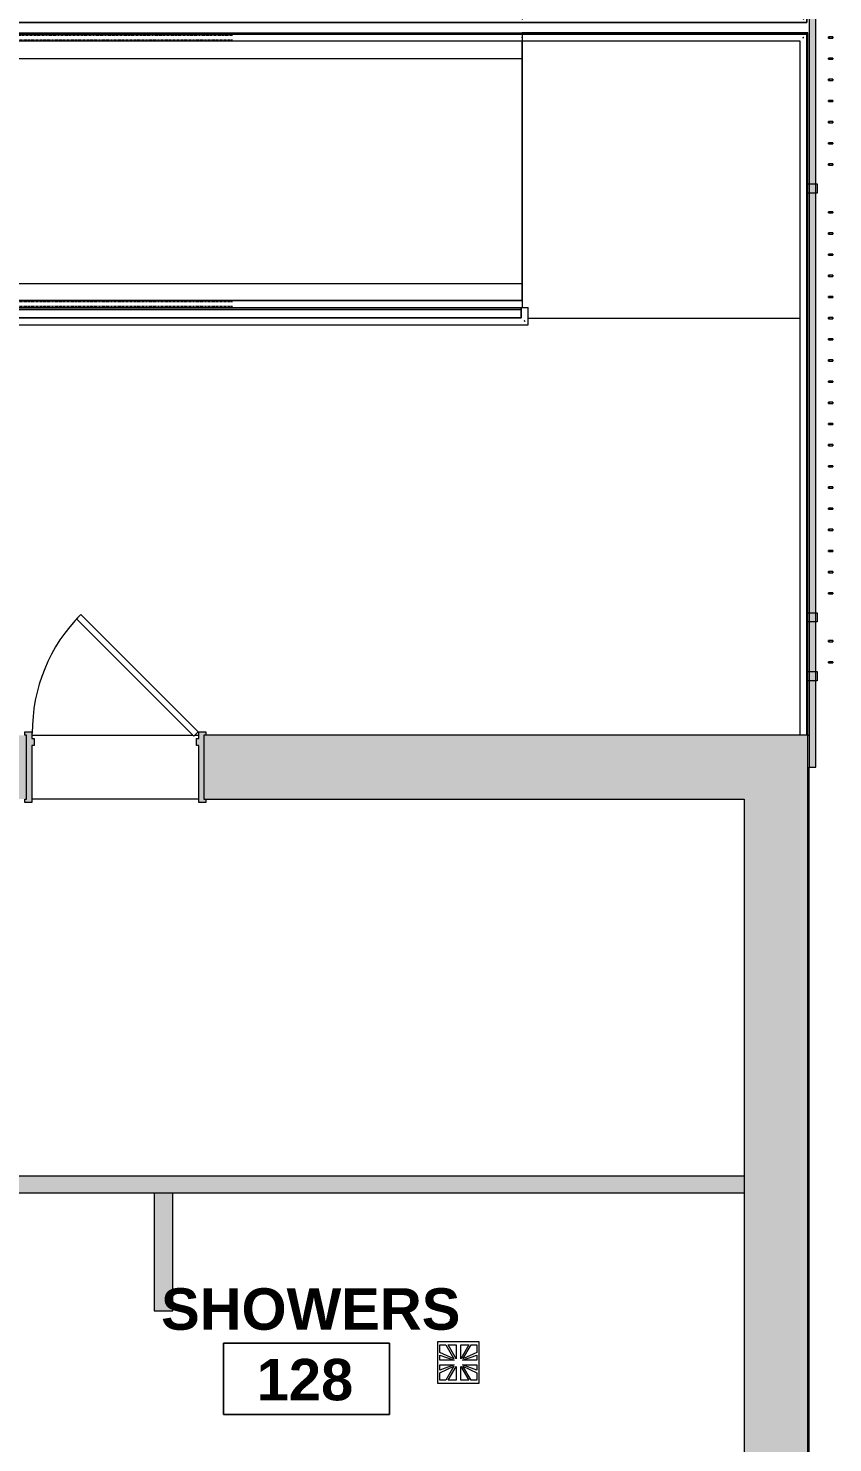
# Model space of a CAD drawing. Header units: inches. Extents: x -1569 to 1282, y -721 to 887.
# Drawn here: x 957.6 to 1132.2, y 330.9 to 637.8 of the extents above; entities that cross this region are included whole.
import ezdxf

# ---------------------------------------------------------------- set-up
doc = ezdxf.new("R2010")
doc.units = ezdxf.units.IN
doc.header["$MEASUREMENT"] = 0
doc.linetypes.add('Overhead 1_16_', pattern=[0.101562, 0.0625, -0.039062])
for name, color, linetype, lineweight in [('A-AREA-IDEN', 2, 'Continuous', 9), ('A-DOOR', 31, 'Continuous', 13), ('A-FLOR', 192, 'Continuous', 13), ('A-FLOR-HRAL', 11, 'Continuous', 13), ('A-FLOR-HRAL-MBND', 5, 'Overhead 1_16_', 9), ('A-FLOR-LEVL', 51, 'Continuous', 9), ('A-WALL', 113, 'Continuous', 13), ('A-WALL-PATT', 111, 'Continuous', 13), ('P-SANR-FIXT', 6, 'Continuous', 13)]:
    doc.layers.add(name, color=color, linetype=linetype, lineweight=lineweight)
doc.styles.add('Swis721 Lt BT_B', font='', dxfattribs={"height": 9})
doc.styles.get('Swis721 Lt BT_B').set_extended_font_data('Swis721 Lt BT', bold=True)

# ---------------------------------------------------------------- blocks, each defined once
blk = doc.blocks.new('Door - Single - Solid Door 36_ x 84_-7220765-FIRST FLOOR POWER _ SIGNAL')
at = {"layer": 'A-DOOR'}
h = blk.add_hatch(color=250, dxfattribs=at)
h.paths.add_polyline_path([(22.12, 7.6), (22.12, -4.78), (21.62, -4.78), (21.62, -6.28), (22.12, -6.28), (22.12, -7.78), (23.62, -7.78), (23.62, -7.03), (23.24, -7.03), (23.24, 6.85), (23.62, 6.85), (23.62, 7.6)], flags=0)
h.paths.add_polyline_path([(-15.63, 7.6), (-15.63, 6.85), (-15.26, 6.85), (-15.26, -7.03), (-15.63, -7.03), (-15.63, -7.78), (-14.13, -7.78), (-14.13, -6.28), (-13.63, -6.28), (-13.63, -4.78), (-14.13, -4.78), (-14.13, 7.6)], flags=0)
at = {"layer": 'A-DOOR', "color": 8, "lineweight": 20}
for p, q in [((-15.63, 7.6), (-14.13, 7.6)), ((-15.63, 6.85), (-15.63, 7.6)), ((-15.26, 6.85), (-15.63, 6.85)), ((-15.26, -7.03), (-15.26, 6.85)), ((-14.13, 7.6), (-14.13, -4.78)), ((22.12, 7.6), (23.62, 7.6)), ((22.12, -4.78), (22.12, 7.6)), ((23.24, 6.85), (23.24, -7.03)), ((23.62, 6.85), (23.24, 6.85)), ((23.62, 7.6), (23.62, 6.85)), ((-14.13, -4.78), (-13.63, -4.78)), ((-13.63, -4.78), (-13.63, -6.28)), ((21.62, -4.78), (22.12, -4.78)), ((21.62, -6.28), (21.62, -4.78)), ((-15.63, -7.03), (-15.26, -7.03)), ((-15.63, -7.78), (-15.63, -7.03)), ((-14.13, -7.78), (-15.63, -7.78)), ((-14.13, -6.28), (-14.13, -7.78)), ((-13.63, -6.28), (-14.13, -6.28)), ((-13.03, -6.8), (-14.01, -7.78)), ((-14.01, -7.78), (11.45, -33.23)), ((12.42, -32.26), (-13.03, -6.8)), ((22.12, -6.28), (21.62, -6.28)), ((22.12, -7.78), (22.12, -6.28)), ((23.62, -7.78), (22.12, -7.78)), ((23.24, -7.03), (23.62, -7.03)), ((23.62, -7.03), (23.62, -7.78)), ((11.45, -33.23), (12.42, -32.26))]:
    blk.add_line(p, q, dxfattribs=at)
at = {"layer": 'A-DOOR', "lineweight": 9}
blk.add_arc((-14.01, -7.78), 36, 315, 0.5, dxfattribs=at)
blk = doc.blocks.new('Floor Drain 9L x 9W - Floor Drain 9L x 9W-V6-FIRST FLOOR POWER _ SIGNAL')
at = {"layer": 'P-SANR-FIXT', "lineweight": 9}
for p, q in [((4.5, 4.5), (-4.5, 4.5)), ((-4.5, 4.5), (-4.5, -4.5)), ((-4, 2.21), (-4, 3.83)), ((-4, 3.83), (-2.75, 3.83)), ((-2.75, 3.83), (-0.99, 0.8)), ((-0.5, 0.83), (-2.25, 3.83)), ((-2.25, 3.83), (-0.5, 3.83)), ((-0.5, 3.83), (-0.5, 0.83)), ((0.5, 3.83), (2.25, 3.83)), ((2.25, 3.83), (0.5, 0.83)), ((0.5, 0.83), (0.5, 3.83)), ((0.99, 0.8), (2.75, 3.83)), ((2.75, 3.83), (4, 3.83)), ((4, 3.83), (4, 2.21)), ((4.5, -4.5), (4.5, 4.5)), ((-0.99, 0.8), (-4, 2.21)), ((-4, 1.63), (-0.91, 0.5)), ((-4, 0.5), (-4, 1.63)), ((-0.91, 0.5), (-4, 0.5)), ((0.91, 0.5), (4, 1.63)), ((4, 0.5), (0.91, 0.5)), ((4, 2.21), (0.99, 0.8)), ((4, 1.63), (4, 0.5)), ((-4, -1.63), (-4, -0.5)), ((-4, -0.5), (-0.91, -0.5)), ((-0.91, -0.5), (-4, -1.63)), ((-4, -2.21), (-0.99, -0.8)), ((-4, -3.83), (-4, -2.21)), ((-0.99, -0.8), (-2.75, -3.83)), ((-2.25, -3.83), (-0.5, -0.83)), ((-0.5, -0.83), (-0.5, -3.83)), ((0.5, -3.83), (0.5, -0.83)), ((0.5, -0.83), (2.25, -3.83)), ((4, -1.63), (0.91, -0.5)), ((0.91, -0.5), (4, -0.5)), ((2.75, -3.83), (0.99, -0.8)), ((0.99, -0.8), (4, -2.21)), ((4, -0.5), (4, -1.63)), ((4, -2.21), (4, -3.83)), ((-4.5, -4.5), (4.5, -4.5)), ((-2.75, -3.83), (-4, -3.83)), ((-0.5, -3.83), (-2.25, -3.83)), ((2.25, -3.83), (0.5, -3.83)), ((4, -3.83), (2.75, -3.83))]:
    blk.add_line(p, q, dxfattribs=at)
blk = doc.blocks.new('Railing - Railing-7017101-FIRST FLOOR POWER _ SIGNAL')
at = {"layer": 'A-FLOR-HRAL-MBND'}
for p, q in [((830.79, 578.54), (830.94, 578.54)), ((830.79, 578.54), (887.94, 578.54)), ((830.79, 578.54), (944.94, 578.54)), ((830.79, 578.54), (1001.94, 578.54)), ((830.79, 577.54), (830.94, 577.54)), ((830.79, 577.54), (887.94, 577.54)), ((830.79, 577.54), (944.94, 577.54)), ((830.79, 577.54), (1001.94, 577.54))]:
    blk.add_line(p, q, dxfattribs=at)
blk = doc.blocks.new('Railing - Railing-7017105-FIRST FLOOR POWER _ SIGNAL')
at = {"layer": 'A-FLOR-HRAL-MBND'}
for p, q in [((830.79, 635.35), (830.94, 635.35)), ((830.79, 635.35), (887.94, 635.35)), ((830.79, 635.35), (944.94, 635.35)), ((830.79, 635.35), (1001.94, 635.35)), ((831.29, 636.35), (887.94, 636.35)), ((831.29, 636.35), (944.94, 636.35)), ((831.29, 636.35), (1001.94, 636.35))]:
    blk.add_line(p, q, dxfattribs=at)
blk = doc.blocks.new('Top Rail Type - Top Rail_Internal_-7017150-FIRST FLOOR POWER _ SIGNAL')
at = {"layer": 'A-FLOR-HRAL', "lineweight": 9}
for p, q in [((1065.6, 702.54), (872.79, 702.54)), ((872.79, 701.04), (1064.11, 701.04)), ((1064.04, 700.98), (1064.04, 698.54)), ((1064.7, 701.7), (1064.79, 701.79)), ((1064.99, 701.99), (1064.79, 701.79)), ((1065.54, 696.98), (1065.54, 702.48)), ((1065.55, 702.46), (1065.59, 702.52)), ((1065.6, 702.54), (1065.56, 702.52)), ((830.76, 698.54), (769.04, 698.54)), ((769.04, 698.54), (769.04, 577.29)), ((770.54, 697.04), (830.76, 697.04)), ((770.54, 578.79), (770.54, 697.04)), ((1063.98, 698.54), (830.76, 698.54)), ((830.76, 697.04), (1065.48, 697.04)), ((1064.7, 697.88), (1064.79, 697.79)), ((1064.99, 697.6), (1064.79, 697.79)), ((1065.46, 697.04), (1065.52, 696.99)), ((1065.54, 696.98), (1065.52, 697.02)), ((769.04, 577.29), (830.82, 577.29)), ((830.82, 578.79), (770.54, 578.79)), ((1064.79, 578.79), (830.82, 578.79)), ((830.82, 577.29), (1064.79, 577.29))]:
    blk.add_line(p, q, dxfattribs=at)
at = {"layer": 'A-FLOR-HRAL', "lineweight": 9, "flags": 128}
for points in [[(872.79, 701.7), (872.79, 701.79), (872.79, 701.88)], [(1064.79, 578.13), (1064.79, 578.04), (1064.79, 577.95)]]:
    blk.add_lwpolyline(points, dxfattribs=at)
at = {"layer": 'A-FLOR-HRAL', "lineweight": 9}
for points in [[(769.7, 697.88), (769.71, 697.87), (769.75, 697.84), (769.79, 697.79), (769.84, 697.74), (769.87, 697.71), (769.88, 697.7)], [(769.7, 577.95), (769.71, 577.96), (769.75, 578), (769.79, 578.04), (769.84, 578.09), (769.87, 578.12), (769.88, 578.13)]]:
    blk.add_open_spline(points, degree=3, knots=[0.46086968, 0.46086968, 0.46086968, 0.46086968, 0.47916667, 0.5, 0.52083333, 0.53913032, 0.53913032, 0.53913032, 0.53913032], dxfattribs=at)
for points in [[(830.79, 697.88), (830.79, 697.85), (830.79, 697.79), (830.79, 697.73), (830.79, 697.7)], [(830.79, 577.95), (830.79, 577.98), (830.79, 578.04), (830.79, 578.1), (830.79, 578.13)]]:
    blk.add_open_spline(points, degree=3, dxfattribs=at)
blk = doc.blocks.new('Top Rail Type - Top Rail_Internal_-V14-FIRST FLOOR POWER _ SIGNAL')
at = {"layer": 'A-FLOR-HRAL', "lineweight": 9}
for p, q in [((872.79, 702.54), (872.79, 701.04)), ((872.79, 702.54), (1065.54, 702.54)), ((872.79, 701.04), (1064.04, 701.04)), ((1064.04, 701.04), (1064.04, 698.54)), ((1065.54, 702.54), (1065.54, 697.04)), ((769.04, 698.54), (769.04, 577.29)), ((830.79, 698.54), (769.04, 698.54)), ((770.54, 697.04), (770.54, 578.79)), ((830.79, 697.04), (770.54, 697.04)), ((1064.04, 698.54), (830.79, 698.54)), ((1065.54, 697.04), (830.79, 697.04)), ((769.04, 577.29), (830.79, 577.29)), ((770.54, 578.79), (830.79, 578.79)), ((830.79, 578.79), (1064.79, 578.79)), ((830.79, 577.29), (1064.54, 577.29)), ((1064.65, 577.29), (1064.79, 577.29)), ((1064.79, 578.79), (1064.79, 577.29))]:
    blk.add_line(p, q, dxfattribs=at)
blk = doc.blocks.new('Top Rail Type - Top Rail_Internal_-7017167-FIRST FLOOR POWER _ SIGNAL')
at = {"layer": 'A-FLOR-HRAL', "lineweight": 9}
for p, q in [((1064.82, 760.29), (872.79, 760.29)), ((872.79, 758.79), (1064.82, 758.79)), ((1126.54, 760.29), (1064.82, 760.29)), ((1064.82, 758.79), (1125.04, 758.79)), ((1125.04, 758.79), (1125.04, 640.6)), ((1126.54, 639.1), (1126.54, 760.29)), ((1064.76, 640.6), (829.98, 640.6)), ((830.02, 640.57), (829.98, 640.6)), ((829.99, 640.57), (830.04, 640.51)), ((830.04, 640.53), (830.04, 635.04)), ((830.79, 639.85), (830.6, 640.04)), ((830.79, 639.85), (830.88, 639.75)), ((831.48, 639.1), (1064.76, 639.1)), ((831.54, 636.6), (831.54, 639.04)), ((1125.04, 640.6), (1064.76, 640.6)), ((1064.76, 639.1), (1126.54, 639.1)), ((830.79, 635.85), (830.6, 635.65)), ((830.79, 635.85), (830.88, 635.94)), ((1064.79, 636.6), (831.6, 636.6)), ((830.07, 635.08), (830.04, 635.04)), ((830.07, 635.05), (830.13, 635.09)), ((830.11, 635.1), (1064.79, 635.1))]:
    blk.add_line(p, q, dxfattribs=at)
at = {"layer": 'A-FLOR-HRAL', "lineweight": 9, "flags": 128}
for points in [[(872.79, 759.45), (872.79, 759.54), (872.79, 759.63)], [(1064.79, 635.94), (1064.79, 635.85), (1064.79, 635.75)]]:
    blk.add_lwpolyline(points, dxfattribs=at)
at = {"layer": 'A-FLOR-HRAL', "lineweight": 9}
for points in [[(1064.79, 759.45), (1064.79, 759.48), (1064.79, 759.54), (1064.79, 759.6), (1064.79, 759.63)], [(1064.79, 639.94), (1064.79, 639.91), (1064.79, 639.85), (1064.79, 639.79), (1064.79, 639.76)]]:
    blk.add_open_spline(points, degree=3, dxfattribs=at)
for points, knots in [([(1125.88, 759.63), (1125.87, 759.62), (1125.84, 759.59), (1125.79, 759.54), (1125.75, 759.49), (1125.71, 759.46), (1125.7, 759.45)], [-0.53913032, -0.53913032, -0.53913032, -0.53913032, -0.52083333, -0.5, -0.47916667, -0.46086968, -0.46086968, -0.46086968, -0.46086968]), ([(1125.7, 639.94), (1125.71, 639.92), (1125.75, 639.89), (1125.79, 639.85), (1125.84, 639.8), (1125.87, 639.77), (1125.88, 639.75)], [0.46086968, 0.46086968, 0.46086968, 0.46086968, 0.47916667, 0.5, 0.52083333, 0.53913032, 0.53913032, 0.53913032, 0.53913032])]:
    blk.add_open_spline(points, degree=3, knots=knots, dxfattribs=at)
blk = doc.blocks.new('Top Rail Type - Top Rail_Internal_-V15-FIRST FLOOR POWER _ SIGNAL')
at = {"layer": 'A-FLOR-HRAL', "lineweight": 9}
for p, q in [((872.79, 760.29), (872.79, 758.79)), ((872.79, 760.29), (1064.79, 760.29)), ((872.79, 758.79), (1064.79, 758.79)), ((1064.79, 760.29), (1126.54, 760.29)), ((1064.79, 758.79), (1125.04, 758.79)), ((1125.04, 758.79), (1125.04, 640.6)), ((1126.54, 760.29), (1126.54, 639.1)), ((830.04, 640.6), (830.04, 635.1)), ((1064.79, 640.6), (830.04, 640.6)), ((831.54, 639.1), (831.54, 636.6)), ((1064.79, 639.1), (831.54, 639.1)), ((1125.04, 640.6), (1064.79, 640.6)), ((1126.54, 639.1), (1064.79, 639.1)), ((831.54, 636.6), (1064.79, 636.6)), ((1064.79, 636.6), (1064.79, 635.1)), ((830.04, 635.1), (1064.79, 635.1))]:
    blk.add_line(p, q, dxfattribs=at)
blk = doc.blocks.new('Top Rail Type - Top Rail_Internal_-7159029-FIRST FLOOR POWER _ SIGNAL')
at = {"layer": 'A-FLOR-HRAL', "lineweight": 9}
for p, q in [((1064.54, 577.29), (1064.54, 575.03)), ((1065.2, 577.29), (1065.38, 577.29)), ((1066.04, 573.53), (1066.04, 577.29)), ((1064.54, 575.03), (909.71, 575.03)), ((909.71, 574.19), (909.71, 574.38)), ((909.71, 573.53), (1066.04, 573.53))]:
    blk.add_line(p, q, dxfattribs=at)
blk.add_open_spline([(1065.38, 574.19), (1065.37, 574.21), (1065.34, 574.24), (1065.29, 574.28), (1065.25, 574.33), (1065.21, 574.36), (1065.2, 574.38)], degree=3, knots=[0.46086968, 0.46086968, 0.46086968, 0.46086968, 0.47916667, 0.5, 0.52083333, 0.53913032, 0.53913032, 0.53913032, 0.53913032], dxfattribs=at)
blk = doc.blocks.new('Top Rail Type - Top Rail_Internal_-V27-FIRST FLOOR POWER _ SIGNAL')
at = {"layer": 'A-FLOR-HRAL', "lineweight": 9}
for p, q in [((1064.54, 577.29), (1066.04, 577.29)), ((1064.54, 575.03), (1064.54, 577.29)), ((1066.04, 573.53), (1066.04, 577.29)), ((909.71, 575.03), (909.71, 573.53)), ((909.71, 575.03), (1064.54, 575.03)), ((909.71, 573.53), (1066.04, 573.53))]:
    blk.add_line(p, q, dxfattribs=at)
blk = doc.blocks.new('Top Rail Type - Top Rail_Internal_-7159196-FIRST FLOOR POWER _ SIGNAL')
at = {"layer": 'A-FLOR-HRAL', "lineweight": 9}
for p, q in [((1126.54, 636.6), (1064.79, 636.6)), ((1064.79, 635.75), (1064.79, 635.94)), ((1126.54, 484.45), (1126.54, 636.6)), ((1064.79, 635.1), (1125.04, 635.1)), ((1125.04, 635.1), (1125.04, 484.45))]:
    blk.add_line(p, q, dxfattribs=at)
blk.add_open_spline([(1125.7, 635.75), (1125.71, 635.77), (1125.75, 635.8), (1125.79, 635.85), (1125.84, 635.89), (1125.87, 635.92), (1125.88, 635.94)], degree=3, knots=[0.46086968, 0.46086968, 0.46086968, 0.46086968, 0.47916667, 0.5, 0.52083333, 0.53913032, 0.53913032, 0.53913032, 0.53913032], dxfattribs=at)
blk = doc.blocks.new('Top Rail Type - Top Rail_Internal_-V28-FIRST FLOOR POWER _ SIGNAL')
at = {"layer": 'A-FLOR-HRAL', "lineweight": 9}
for p, q in [((1064.79, 636.6), (1064.79, 635.1)), ((1064.79, 636.6), (1126.54, 636.6)), ((1126.54, 636.6), (1126.54, 484.45)), ((1064.79, 635.1), (1125.04, 635.1)), ((1125.04, 635.1), (1125.04, 484.45))]:
    blk.add_line(p, q, dxfattribs=at)
blk = doc.blocks.new('Railing - BetafenceUSA_Square_Post_2in-7178424-FIRST FLOOR POWER _ SIGNAL')
at = {"layer": 'A-FLOR-HRAL', "lineweight": 9}
for p, q in [((1, 1), (-1, 1)), ((-1, 1), (-1, -1)), ((1, -1), (1, 1)), ((-1, -1), (1, -1))]:
    blk.add_line(p, q, dxfattribs=at)
blk = doc.blocks.new('Railing - BetafenceUSA_Picket_Defender_C-V35-FIRST FLOOR POWER _ SIGNAL')
at = {"layer": 'A-FLOR-HRAL', "lineweight": 9}
for p, q in [((-4.4, 0.15), (-4.3, 0.15)), ((-4.4, 0.15), (-4.4, -0.1)), ((-4.3, 0.15), (-3.59, 0.15)), ((-4.3, 0.15), (-4.3, -0.1)), ((-3.59, 0.15), (-3.5, 0.15)), ((-3.59, 0.15), (-3.59, -0.1)), ((-3.5, -0.1), (-3.5, 0.15)), ((-4.3, -0.1), (-4.4, -0.1)), ((-3.59, -0.1), (-4.3, -0.1)), ((-3.5, -0.1), (-3.59, -0.1))]:
    blk.add_line(p, q, dxfattribs=at)
blk = doc.blocks.new('Railing - Railing-7178781-FIRST FLOOR POWER _ SIGNAL')
at = {"layer": 'A-FLOR-HRAL', "lineweight": 9}
for p, q in [((1127.01, 695.14), (1127.01, 604.08)), ((1127.01, 602.08), (1127.01, 511.02)), ((1127.01, 509.02), (1127.01, 498.27))]:
    blk.add_line(p, q, dxfattribs=at)
at = {"extrusion": (0, 0, -1), "zscale": -1}
for name, p in [('Railing - BetafenceUSA_Picket_Defender_C-V35-FIRST FLOOR POWER _ SIGNAL', (-1127.76, 635.83)), ('Railing - BetafenceUSA_Picket_Defender_C-V35-FIRST FLOOR POWER _ SIGNAL', (-1127.76, 631.24)), ('Railing - BetafenceUSA_Picket_Defender_C-V35-FIRST FLOOR POWER _ SIGNAL', (-1127.76, 626.64)), ('Railing - BetafenceUSA_Picket_Defender_C-V35-FIRST FLOOR POWER _ SIGNAL', (-1127.76, 622.05)), ('Railing - BetafenceUSA_Picket_Defender_C-V35-FIRST FLOOR POWER _ SIGNAL', (-1127.76, 617.45)), ('Railing - BetafenceUSA_Picket_Defender_C-V35-FIRST FLOOR POWER _ SIGNAL', (-1127.76, 612.86)), ('Railing - BetafenceUSA_Picket_Defender_C-V35-FIRST FLOOR POWER _ SIGNAL', (-1127.76, 608.27)), ('Railing - BetafenceUSA_Square_Post_2in-7178424-FIRST FLOOR POWER _ SIGNAL', (-1127.76, 603.08)), ('Railing - BetafenceUSA_Picket_Defender_C-V35-FIRST FLOOR POWER _ SIGNAL', (-1127.76, 597.89)), ('Railing - BetafenceUSA_Picket_Defender_C-V35-FIRST FLOOR POWER _ SIGNAL', (-1127.76, 593.3)), ('Railing - BetafenceUSA_Picket_Defender_C-V35-FIRST FLOOR POWER _ SIGNAL', (-1127.76, 588.7)), ('Railing - BetafenceUSA_Picket_Defender_C-V35-FIRST FLOOR POWER _ SIGNAL', (-1127.76, 584.11)), ('Railing - BetafenceUSA_Picket_Defender_C-V35-FIRST FLOOR POWER _ SIGNAL', (-1127.76, 579.52)), ('Railing - BetafenceUSA_Picket_Defender_C-V35-FIRST FLOOR POWER _ SIGNAL', (-1127.76, 574.92)), ('Railing - BetafenceUSA_Picket_Defender_C-V35-FIRST FLOOR POWER _ SIGNAL', (-1127.76, 570.33)), ('Railing - BetafenceUSA_Picket_Defender_C-V35-FIRST FLOOR POWER _ SIGNAL', (-1127.76, 565.74)), ('Railing - BetafenceUSA_Picket_Defender_C-V35-FIRST FLOOR POWER _ SIGNAL', (-1127.76, 561.14)), ('Railing - BetafenceUSA_Picket_Defender_C-V35-FIRST FLOOR POWER _ SIGNAL', (-1127.76, 556.55)), ('Railing - BetafenceUSA_Picket_Defender_C-V35-FIRST FLOOR POWER _ SIGNAL', (-1127.76, 551.95)), ('Railing - BetafenceUSA_Picket_Defender_C-V35-FIRST FLOOR POWER _ SIGNAL', (-1127.76, 547.36)), ('Railing - BetafenceUSA_Picket_Defender_C-V35-FIRST FLOOR POWER _ SIGNAL', (-1127.76, 542.77)), ('Railing - BetafenceUSA_Picket_Defender_C-V35-FIRST FLOOR POWER _ SIGNAL', (-1127.76, 538.17)), ('Railing - BetafenceUSA_Picket_Defender_C-V35-FIRST FLOOR POWER _ SIGNAL', (-1127.76, 533.58)), ('Railing - BetafenceUSA_Picket_Defender_C-V35-FIRST FLOOR POWER _ SIGNAL', (-1127.76, 528.99)), ('Railing - BetafenceUSA_Picket_Defender_C-V35-FIRST FLOOR POWER _ SIGNAL', (-1127.76, 524.39)), ('Railing - BetafenceUSA_Picket_Defender_C-V35-FIRST FLOOR POWER _ SIGNAL', (-1127.76, 519.8)), ('Railing - BetafenceUSA_Picket_Defender_C-V35-FIRST FLOOR POWER _ SIGNAL', (-1127.76, 515.2)), ('Railing - BetafenceUSA_Square_Post_2in-7178424-FIRST FLOOR POWER _ SIGNAL', (-1127.76, 510.02)), ('Railing - BetafenceUSA_Picket_Defender_C-V35-FIRST FLOOR POWER _ SIGNAL', (-1127.76, 504.83)), ('Railing - BetafenceUSA_Picket_Defender_C-V35-FIRST FLOOR POWER _ SIGNAL', (-1127.76, 500.24)), ('Railing - BetafenceUSA_Square_Post_2in-7178424-FIRST FLOOR POWER _ SIGNAL', (-1127.76, 497.27))]:
    blk.add_blockref(name, p, dxfattribs=at)
blk = doc.blocks.new('Room Tag - Room Name and Number-3379422-FIRST FLOOR POWER _ SIGNAL')
at = {"layer": 'A-AREA-IDEN'}
for p, q in [((-0.1881, -0.1636), (-0.1881, -0.0018)), ((-0.1881, -0.0018), (0.1869, -0.0018)), ((0.1869, -0.0018), (-0.1881, -0.0018)), ((-0.1881, -0.0018), (-0.1881, -0.1636)), ((0.1869, -0.0018), (0.1869, -0.1636)), ((0.1869, -0.1636), (0.1869, -0.0018)), ((0.1869, -0.1636), (-0.1881, -0.1636)), ((-0.1881, -0.1636), (0.1869, -0.1636))]:
    blk.add_line(p, q, dxfattribs=at)

msp = doc.modelspace()

# ---------------------------------------------------------------- hatches: boundary and pattern name
at = {"layer": 'A-WALL-PATT', "lineweight": 9}
for points in [[(1127.02, 477.52), (1128.52, 477.52), (1128.52, 887.39), (1127.02, 887.39), (1127.02, 502.32)], [(1112.92, 385.12), (1112.92, 388.74), (942.55, 388.74), (942.55, 385.12), (1044.04, 385.12)], [(988.92, 359.5), (988.92, 385.12), (984.92, 385.12), (984.92, 359.5)]]:
    msp.add_hatch(color=7, dxfattribs=at).paths.add_polyline_path(points, flags=0)
h = msp.add_hatch(color=7, dxfattribs=at)
h.paths.add_polyline_path([(1112.92, 470.58), (1112.92, 484.45), (995.71, 484.45), (995.71, 470.58), (1044.04, 470.58)], flags=0)
h.paths.add_polyline_path([(957.21, 470.58), (957.21, 484.45), (805.07, 484.45), (805.07, 470.58), (956.84, 470.58)], flags=0)
h = msp.add_hatch(color=7, dxfattribs=at)
h.paths.add_polyline_path([(1112.92, -143.29), (1126.79, -143.29), (1126.79, 127), (1112.92, 127), (1112.92, 65.91)], flags=0)
h.paths.add_polyline_path([(1126.79, 165.5), (1126.79, 484.45), (1112.92, 484.45), (1112.92, 165.5)], flags=0)

# ---------------------------------------------------------------- linework, layer by layer
at = {"layer": 'A-FLOR'}
for p, q in [((1126.79, 636.85), (1064.79, 636.85)), ((1064.79, 636.85), (1064.79, 636.6)), ((1126.79, 604.08), (1126.79, 636.85)), ((1064.79, 635.1), (1064.79, 578.79)), ((1126.79, 511.02), (1126.79, 602.08)), ((1125.04, 574.85), (1066.04, 574.85)), ((1126.79, 574.85), (1126.54, 574.85)), ((1126.79, 498.27), (1126.79, 509.02)), ((1126.79, 484.45), (1126.79, 496.27)), ((958.34, 484.45), (993.27, 484.45)), ((993.71, 484.45), (994.59, 484.45)), ((1127.02, 484.38), (1126.78, 484.38)), ((1127.07, 165.88), (1127.07, 477.52)), ((994.59, 470.58), (958.34, 470.58))]:
    msp.add_line(p, q, dxfattribs=at)
at = {"layer": 'A-FLOR-LEVL'}
for p, q in [((831.54, 636.85), (1064.79, 636.85)), ((1064.79, 636.6), (1064.79, 636.85)), ((1064.79, 578.79), (1064.79, 635.1)), ((830.79, 576.85), (1064.54, 576.85))]:
    msp.add_line(p, q, dxfattribs=at)
at = {"layer": 'A-WALL', "color": 8, "lineweight": 20}
for p, q in [((1127.02, 887.39), (1127.02, 477.52)), ((1128.52, 477.52), (1128.52, 887.39)), ((1126.79, 484.45), (996.09, 484.45)), ((1126.79, 165.5), (1126.79, 484.45)), ((1127.02, 477.52), (1128.52, 477.52)), ((996.09, 470.58), (1112.92, 470.58)), ((1112.92, 470.58), (1112.92, 388.74)), ((1112.92, 388.74), (946.17, 388.74)), ((942.55, 385.12), (984.92, 385.12)), ((984.92, 385.12), (984.92, 359.5)), ((988.92, 385.12), (1112.92, 385.12)), ((988.92, 359.5), (988.92, 385.12)), ((1112.92, 385.12), (1112.92, 311.5)), ((984.92, 359.5), (988.92, 359.5))]:
    msp.add_line(p, q, dxfattribs=at)
at = {"layer": 'A-WALL', "lineweight": 9}
for p, q in [((896.98, 636.85), (1064.79, 636.85)), ((1064.79, 631.22), (896.98, 631.22)), ((896.98, 582.47), (1064.79, 582.47)), ((1064.54, 576.85), (896.98, 576.85))]:
    msp.add_line(p, q, dxfattribs=at)
at = {"layer": 'A-WALL', "color": 55}
for p, q in [((1112.92, 388.74), (1112.92, 385.12)), ((984.92, 385.12), (988.92, 385.12))]:
    msp.add_line(p, q, dxfattribs=at)

# ---------------------------------------------------------------- block references
at = {"layer": 'A-AREA-IDEN', "xscale": 95.99999999999994, "yscale": 95.99999999999994, "zscale": 95.99999999999994}
msp.add_blockref('Room Tag - Room Name and Number-3379422-FIRST FLOOR POWER _ SIGNAL', (1018.02, 352.71), dxfattribs=at)
at = {"layer": 'A-DOOR', "rotation": 180}
msp.add_blockref('Door - Single - Solid Door 36_ x 84_-7220765-FIRST FLOOR POWER _ SIGNAL', (980.45, 477.43), dxfattribs=at)
at = {"layer": 'A-FLOR-HRAL', "lineweight": 9}
for name in ['Railing - Railing-7178781-FIRST FLOOR POWER _ SIGNAL', 'Top Rail Type - Top Rail_Internal_-7017167-FIRST FLOOR POWER _ SIGNAL', 'Top Rail Type - Top Rail_Internal_-V15-FIRST FLOOR POWER _ SIGNAL', 'Top Rail Type - Top Rail_Internal_-7017150-FIRST FLOOR POWER _ SIGNAL', 'Top Rail Type - Top Rail_Internal_-V14-FIRST FLOOR POWER _ SIGNAL', 'Railing - Railing-7017105-FIRST FLOOR POWER _ SIGNAL', 'Top Rail Type - Top Rail_Internal_-7159196-FIRST FLOOR POWER _ SIGNAL', 'Top Rail Type - Top Rail_Internal_-V28-FIRST FLOOR POWER _ SIGNAL', 'Railing - Railing-7017101-FIRST FLOOR POWER _ SIGNAL', 'Top Rail Type - Top Rail_Internal_-7159029-FIRST FLOOR POWER _ SIGNAL', 'Top Rail Type - Top Rail_Internal_-V27-FIRST FLOOR POWER _ SIGNAL']:
    msp.add_blockref(name, (0, 0), dxfattribs=at)
at = {"layer": 'P-SANR-FIXT', "lineweight": 9}
msp.add_blockref('Floor Drain 9L x 9W - Floor Drain 9L x 9W-V6-FIRST FLOOR POWER _ SIGNAL', (1050.92, 348.31), dxfattribs=at)

# ---------------------------------------------------------------- texts
at = {"layer": 'A-AREA-IDEN', "char_height": 9, "attachment_point": 1, "style": 'Swis721 Lt BT_B'}
for s, insert, width in [('SHOWERS', (986.4, 364.43), 76.356), ('128', (1007.13, 349.11), 25.452)]:
    msp.add_mtext(s, dxfattribs=dict(at, insert=insert, width=width))

doc.saveas('drawing.dxf')
